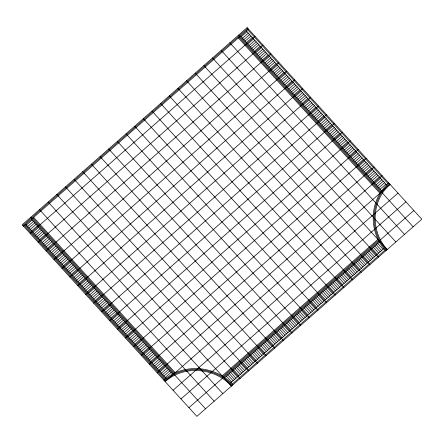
<?xml version="1.0" encoding="UTF-8"?>
<svg xmlns="http://www.w3.org/2000/svg" width="444" height="444" viewBox="0 0 444 444"><rect width="100%" height="100%" fill="white"/><g stroke="black" fill="none" stroke-linecap="round" stroke-linejoin="round"><path stroke-width="0.67" d="M388.722 182.939C368.992 200.15 368.198 231.79 385.753 250.821M389.382 183.661C370.046 200.533 369.269 231.54 386.474 250.188M22.86 225.502L247.796 28.349M23.521 226.229L248.457 29.076M26.346 225.058L32.118 220.002M241.192 36.752L246.958 31.696M27.672 226.507L33.439 221.451M242.513 38.206L248.279 33.15M28.993 227.961L34.76 222.905M243.834 39.655L249.606 34.599M30.32 229.409L36.086 224.353M245.16 41.109L250.927 36.053M31.641 230.863L37.407 225.807M246.481 42.557L252.248 37.501M30.142 233.483L255.072 36.336M32.961 232.312L38.733 227.261M247.808 44.012L253.574 38.955M34.288 233.766L40.054 228.71M249.128 45.46L254.895 40.41M35.609 235.215L41.375 230.164M250.449 46.914L256.221 41.858M36.935 236.669L42.702 231.613M251.776 48.363L257.542 43.312M38.256 238.123L44.023 233.067M253.097 49.817L258.863 44.761M39.583 239.571L45.349 234.515M254.423 51.271L260.19 46.215M38.079 242.191L263.014 45.044M40.904 241.025L46.67 235.969M255.744 52.719L261.51 47.663M42.224 242.474L47.996 237.418M257.07 54.174L262.837 49.118M43.551 243.928L49.317 238.872M258.391 55.622L264.158 50.566M44.872 245.377L50.638 240.321M259.712 57.076L265.484 52.02M46.198 246.831L51.965 241.775M261.039 58.525L266.805 53.469M47.519 248.279L53.286 243.223M262.36 59.979L268.126 54.923M46.021 250.904L270.951 53.752M48.84 249.733L54.612 244.677M263.686 61.427L269.453 56.371M50.166 251.182L55.933 246.126M265.007 62.882L270.773 57.825M51.487 252.636L57.254 247.58M266.328 64.33L272.1 59.274M52.814 254.085L58.58 249.034M267.654 65.784L273.421 60.728M54.135 255.539L59.901 250.483M268.975 67.233L274.742 62.182M55.461 256.987L61.228 251.937M270.302 68.687L276.068 63.631M53.957 259.612L278.893 62.46M56.782 258.441L62.549 253.385M271.623 70.135L277.389 65.085M58.103 259.895L63.875 254.839M272.949 71.589L278.715 66.533M59.429 261.344L65.196 256.288M274.27 73.044L280.036 67.988M60.75 262.798L66.517 257.742M275.591 74.492L281.363 69.436M62.077 264.247L67.843 259.191M276.917 75.946L282.684 70.89M63.398 265.701L69.164 260.645M278.238 77.395L284.005 72.339M61.899 268.32L286.83 71.173M64.719 267.149L70.491 262.093M279.565 78.849L285.331 73.793M66.045 268.603L71.811 263.547M280.886 80.297L286.652 75.241M67.366 270.052L73.132 264.996M282.206 81.752L287.978 76.695M68.692 271.506L74.459 266.45M283.533 83.2L289.299 78.144M70.013 272.955L75.78 267.904M284.854 84.654L290.626 79.598M71.34 274.409L77.106 269.353M286.18 86.103L291.947 81.052M69.836 277.028L294.772 79.881M72.661 275.857L78.427 270.807M287.501 87.557L293.268 82.501M73.982 277.311L79.754 272.255M288.828 89.005L294.594 83.955M75.308 278.76L81.074 273.709M290.148 90.459L295.915 85.403M76.629 280.214L82.395 275.158M291.469 91.908L297.241 86.858M77.955 281.668L83.722 276.612M292.796 93.362L298.562 88.306M79.276 283.117L85.043 278.061M294.117 94.816L299.883 89.76M77.778 285.736L302.708 88.589M80.597 284.571L86.369 279.515M295.443 96.265L301.21 91.209M81.924 286.019L87.69 280.963M296.764 97.719L302.531 92.663M83.244 287.473L89.016 282.417M298.085 99.167L303.857 94.111M84.571 288.922L90.337 283.866M299.411 100.622L305.178 95.565M85.892 290.376L91.658 285.32M300.732 102.07L306.504 97.014M87.218 291.825L92.985 286.769M302.059 103.524L307.825 98.468M85.714 294.45L310.65 97.297M88.539 293.279L94.306 288.223M303.38 104.973L309.146 99.917M89.86 294.727L95.632 289.677M304.706 106.427L310.473 101.371M91.187 296.181L96.953 291.125M306.027 107.875L311.793 102.825M92.507 297.63L98.274 292.579M307.348 109.329L313.12 104.273M93.834 299.084L99.6 294.028M308.674 110.778L314.441 105.728M95.155 300.538L100.921 295.482M309.995 112.232L315.762 107.176M93.656 303.158L318.587 106.005M96.481 301.987L102.248 296.931M311.322 113.686L317.088 108.63M97.802 303.441L103.569 298.385M312.643 115.135L318.409 110.079M99.123 304.889L104.895 299.833M313.969 116.589L319.736 111.533M100.449 306.343L106.216 301.287M315.29 118.037L321.056 112.981M101.77 307.792L107.537 302.736M316.611 119.492L322.383 114.435M103.097 309.246L108.863 304.19M317.937 120.94L323.704 115.884M101.593 311.866L326.529 114.719M104.418 310.695L110.184 305.639M319.258 122.394L325.025 117.338M105.739 312.149L111.511 307.093M320.585 123.843L326.351 118.787M107.065 313.597L112.832 308.541M321.906 125.297L327.672 120.241M108.386 315.051L114.152 309.995M323.226 126.745L328.998 121.689M109.712 316.5L115.479 311.449M324.553 128.199L330.319 123.143M111.033 317.954L116.8 312.898M325.874 129.648L331.64 124.598M109.535 320.574L334.465 123.426M112.36 319.403L118.126 314.352M327.2 131.102L332.967 126.046M113.681 320.857L119.447 315.801M328.521 132.551L334.288 127.5M115.002 322.311L120.774 317.255M329.848 134.005L335.614 128.949M116.328 323.759L122.094 318.703M331.169 135.459L336.935 130.403M117.649 325.213L123.415 320.157M332.489 136.907L338.261 131.851M118.975 326.662L124.742 321.606M333.816 138.362L339.582 133.305M117.471 329.281L342.407 132.134M120.296 328.116L126.063 323.06M335.137 139.81L340.903 134.754M121.617 329.565L127.389 324.509M336.463 141.264L342.23 136.208M122.944 331.019L128.71 325.963M337.784 142.713L343.551 137.657M124.265 332.467L130.031 327.411M339.105 144.167L344.877 139.111M125.591 333.921L131.357 328.865M340.431 145.615L346.198 140.559M126.912 335.37L132.678 330.314M341.752 147.069L347.519 142.013M125.413 337.995L350.344 140.842M128.238 336.824L134.005 331.768M343.079 148.518L348.845 143.462M129.559 338.273L135.326 333.222M344.4 149.972L350.166 144.916M130.88 339.727L136.652 334.671M345.726 151.421L351.493 146.37M132.207 341.175L137.973 336.125M347.047 152.875L352.814 147.819M133.527 342.629L139.294 337.573M348.368 154.323L354.14 149.273M134.854 344.083L140.62 339.027M349.694 155.777L355.461 150.721M133.35 346.703L358.286 149.55M136.175 345.532L141.941 340.476M351.015 157.232L356.782 152.175M137.496 346.986L143.268 341.93M352.342 158.68L358.108 153.624M138.822 348.435L144.589 343.379M353.663 160.134L359.429 155.078M140.143 349.889L145.915 344.833M354.984 161.583L360.756 156.527M141.47 351.337L147.236 346.281M356.31 163.037L362.076 157.981M142.79 352.791L148.557 347.735M357.631 164.485L363.403 159.429M141.292 355.411L366.222 158.264M144.117 354.24L149.883 349.184M358.957 165.939L364.724 160.883M145.438 355.694L151.204 350.638M360.278 167.388L366.045 162.332M146.759 357.143L152.531 352.092M361.605 168.842L367.371 163.786M148.085 358.597L153.852 353.541M362.926 170.291L368.692 165.24M149.406 360.045L155.172 354.995M364.247 171.745L370.019 166.689M150.732 361.499L156.499 356.443M365.573 173.193L371.339 168.143M149.228 364.119L374.164 166.972M152.053 362.948L157.82 357.897M366.894 174.647L372.66 169.591M153.374 364.402L159.146 359.346M368.22 176.096L373.987 171.045M154.701 365.856L160.467 360.8M369.541 177.55L375.308 172.494M156.022 367.305L161.794 362.249M370.868 179.004L376.634 173.948M157.348 368.759L163.114 363.703M372.189 180.453L377.955 175.397M158.669 370.207L164.435 365.151M373.509 181.907L379.281 176.851M157.17 372.827L382.101 175.68M159.995 371.661L165.762 366.605M374.836 183.355L380.602 178.299M161.316 373.11L167.083 368.054M376.157 184.809L381.923 179.753M162.637 374.564L168.409 369.508M377.483 186.258L383.25 181.202M163.964 376.013L169.73 370.956M378.804 187.712L384.571 182.656M165.285 377.467L171.051 372.411M380.125 189.161L385.897 184.105M173.049 390.248L397.979 193.096M180.986 398.956L405.921 201.809M222.105 375.974L378.033 239.305M223.066 376.44L378.399 240.293M188.928 407.664L413.858 210.517M224.592 377.711L379.52 241.919M230.641 382.85L384.054 248.39M232.157 384.138L385.187 250.011M163.786 380.086C183.489 362.809 215.523 365.512 232.911 384.781M164.447 380.813C183.755 363.88 215.151 366.528 232.19 385.414M247.735 29.709L388.084 183.666M246.292 30.975L386.818 185.12M240.526 36.025L381.746 190.937M238.484 35.209L413.148 226.806M239.083 37.29L380.491 192.407M238.367 37.923L380.042 193.34M229.831 42.791L404.495 234.393M221.179 50.372L395.848 241.974M212.532 57.953L387.196 249.556C370.34 231.291 371.106 200.91 390.043 184.388L165.107 381.54C184.021 364.951 214.774 367.549 231.468 386.047L56.804 194.444M377.755 243.467L383.044 249.273M376.312 244.733L381.607 250.538M374.869 245.998L380.164 251.804M373.426 247.258L378.721 253.063M371.989 248.523L377.278 254.329M203.879 65.54L378.543 257.137M370.546 249.789L375.835 255.594M369.103 251.049L374.397 256.86M367.66 252.314L372.954 258.119M366.217 253.579L371.511 259.385M364.779 254.845L370.068 260.65M363.336 256.105L368.625 261.91M195.227 73.121L369.891 264.724M361.893 257.37L367.188 263.175M360.45 258.636L365.745 264.441M359.007 259.895L364.302 265.701M357.57 261.161L362.859 266.966M356.127 262.426L361.416 268.232M354.684 263.686L359.979 269.497M186.574 80.703L361.238 272.305M353.241 264.951L358.536 270.757M351.798 266.217L357.093 272.022M350.36 267.482L355.65 273.288M348.917 268.742L354.207 274.547M347.474 270.008L352.769 275.813M346.031 271.273L351.326 277.078M177.922 88.284L352.591 279.887M344.588 272.533L349.883 278.344M343.151 273.798L348.44 279.603M341.708 275.064L346.997 280.869M340.265 276.329L345.56 282.134M338.822 277.589L344.117 283.394M337.379 278.854L342.674 284.66M169.275 95.871L343.939 287.468M335.942 280.12L341.231 285.925M334.499 281.379L339.788 287.19M333.056 282.645L338.35 288.45M331.613 283.91L336.907 289.716M330.17 285.176L335.464 290.981M328.732 286.436L334.021 292.241M160.623 103.452L335.287 295.055M327.289 287.701L332.578 293.506M325.846 288.966L331.141 294.772M324.403 290.226L329.698 296.031M322.96 291.492L328.255 297.297M321.523 292.757L326.812 298.562M320.08 294.017L325.369 299.828M151.97 111.033L326.634 302.636M318.637 295.282L323.931 301.088M317.194 296.548L322.488 302.353M315.751 297.813L321.045 303.618M314.313 299.073L319.602 304.878M312.87 300.338L318.159 306.144M311.427 301.604L316.722 307.409M143.318 118.615L317.982 310.217M309.984 302.864L315.279 308.674M308.541 304.129L313.836 309.934M307.104 305.394L312.393 311.2M305.661 306.66L310.95 312.465M304.218 307.92L309.512 313.725M302.775 309.185L308.069 314.99M134.665 126.201L309.335 317.799M301.332 310.45L306.626 316.256M299.894 311.71L305.183 317.521M298.451 312.976L303.74 318.781M297.008 314.241L302.303 320.046M295.565 315.506L300.86 321.312M294.122 316.766L299.417 322.572M126.018 133.783L300.682 325.385M292.685 318.032L297.974 323.837M291.242 319.297L296.531 325.102M289.799 320.557L295.094 326.362M288.356 321.822L293.651 327.628M286.913 323.088L292.208 328.893M285.475 324.348L290.764 330.158M117.366 141.364L292.03 332.967M284.032 325.613L289.322 331.418M282.589 326.878L287.884 332.684M281.146 328.144L286.441 333.949M279.703 329.404L284.998 335.209M278.266 330.669L283.555 336.474M276.823 331.934L282.112 337.74M108.713 148.945L283.377 340.548M275.38 333.194L280.675 339.005M273.937 334.46L279.232 340.265M272.494 335.725L277.789 341.53M271.056 336.99L276.346 342.796M269.613 338.25L274.903 344.056M268.17 339.516L273.465 345.321M100.061 156.532L274.725 348.129M266.727 340.781L272.022 346.586M265.284 342.041L270.579 347.852M263.847 343.306L269.136 349.112M262.404 344.572L267.693 350.377M260.961 345.837L266.256 351.642M259.518 347.097L264.813 352.902M91.409 164.114L266.078 355.716M258.075 348.362L263.37 354.168M256.638 349.628L261.927 355.433M255.195 350.888L260.484 356.693M253.752 352.153L259.046 357.958M252.309 353.418L257.603 359.224M250.866 354.678L256.16 360.489M82.762 171.695L257.426 363.297M249.428 355.944L254.717 361.749M247.985 357.209L253.274 363.014M246.542 358.475L251.837 364.28M245.099 359.734L250.394 365.54M243.656 361L248.951 366.805M242.219 362.265L247.508 368.07M74.109 179.276L248.773 370.879M240.776 363.525L246.065 369.336M239.333 364.79L244.627 370.596M237.89 366.056L243.184 371.861M236.447 367.321L241.741 373.127M235.009 368.581L240.298 374.386M233.566 369.846L238.855 375.652M65.457 186.863L240.121 378.46M232.123 371.112L237.418 376.917M230.68 372.372L235.975 378.183M229.237 373.637L234.532 379.442M227.8 374.903L233.089 380.708M226.357 376.168L231.646 381.973M48.152 202.026L222.821 393.628M39.505 209.607L214.169 401.21M33.616 217.382L175.297 372.794M32.895 218.01L174.298 373.127M30.852 217.194L205.517 408.791M31.452 219.275L172.672 374.187M25.685 224.331L166.211 378.477M24.964 224.964L165.401 379.015M24.242 225.596L164.591 379.553M247.136 27.622L22.2 224.775L196.864 416.378L421.8 219.225L247.136 27.622"/></g></svg>
